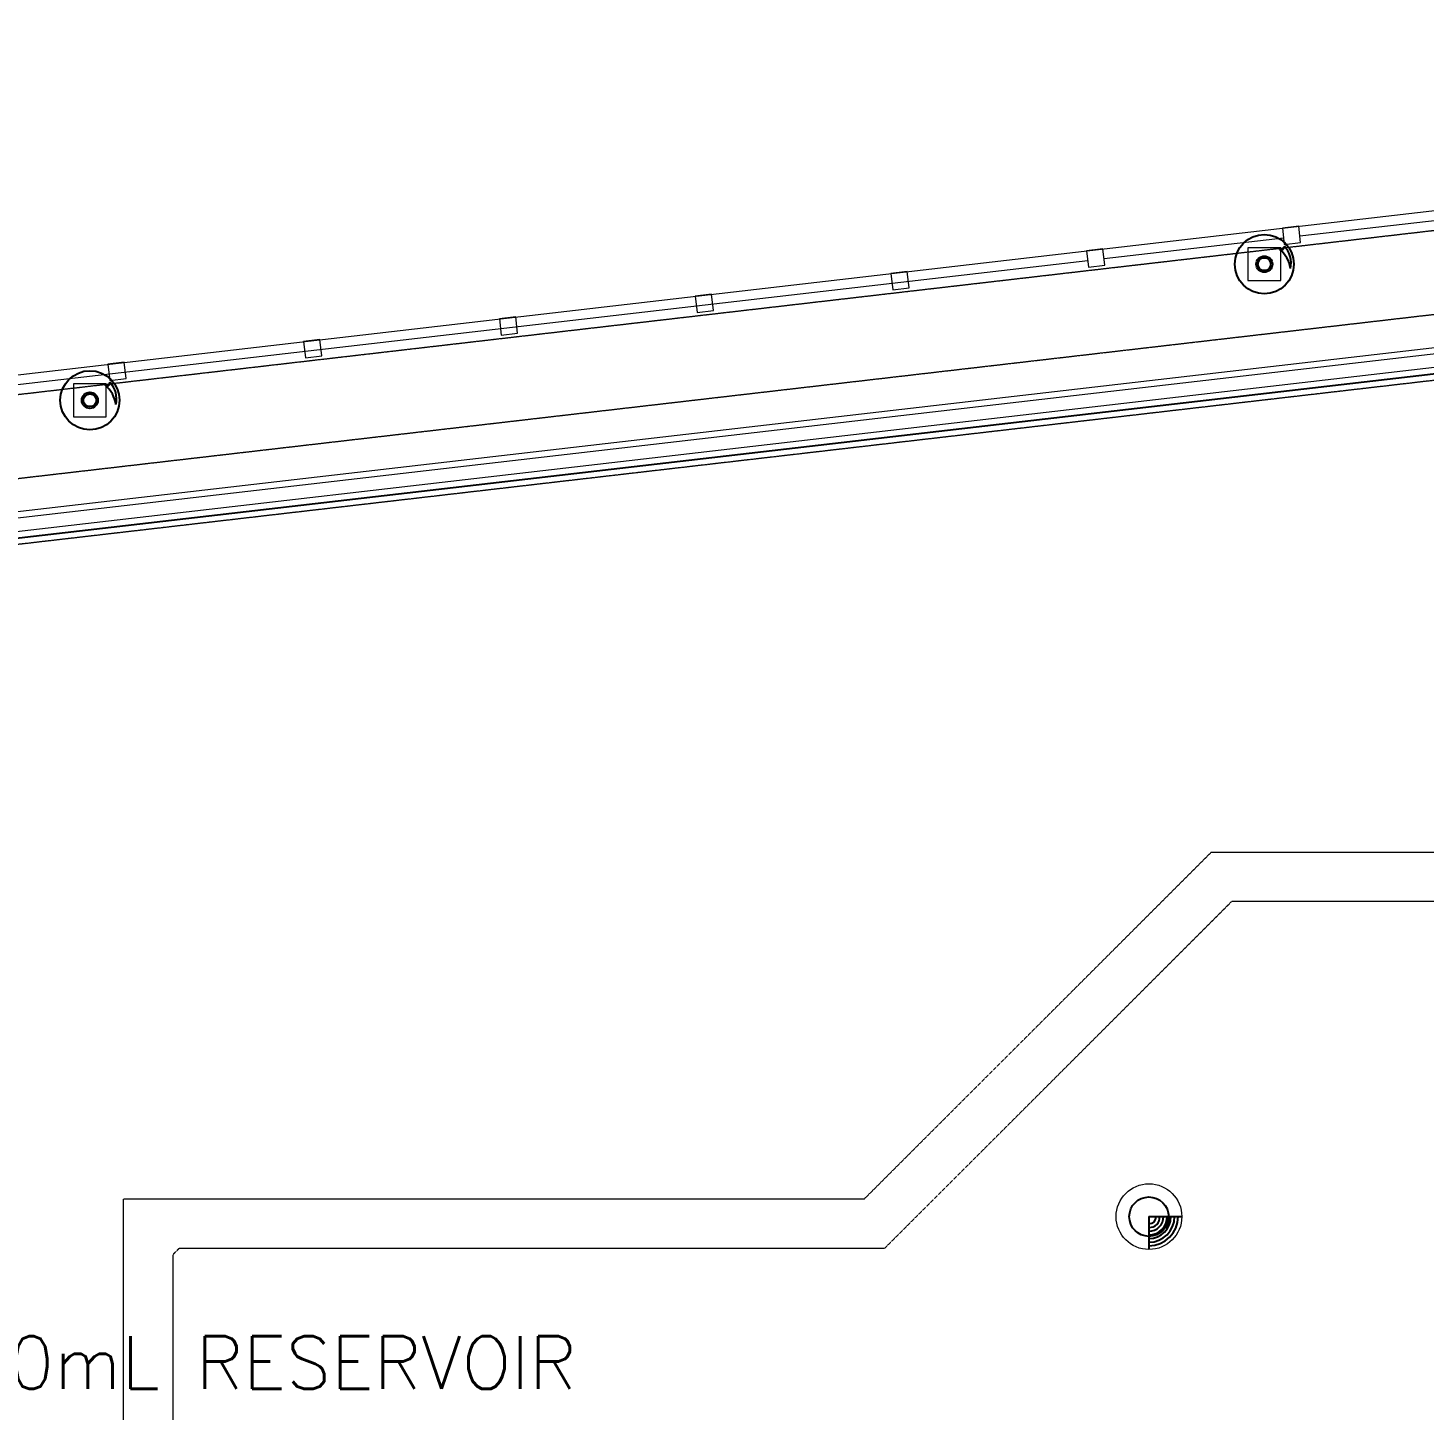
# Model space of a CAD drawing. Header units: inches. Extents: x 25480 to 951550, y -607927 to 1377809.
# Drawn here: x 462051 to 483306, y 362507 to 383550 of the extents above; entities that cross this region are included whole.
import ezdxf

# ---------------------------------------------------------------- set-up
doc = ezdxf.new("R2010")
doc.units = ezdxf.units.IN
doc.header["$MEASUREMENT"] = 0
doc.linetypes.add('HIDDEN', pattern=[0.375, 0.25, -0.125])
doc.layers.add('M-HVAC-EQPM-NEW', color=5, linetype='Continuous')
doc.layers.add('M-X-BKGD', color=8, linetype='Continuous')
doc.styles.add('SIMPLEX', font='simplex.shx')

msp = doc.modelspace()

# ---------------------------------------------------------------- linework, layer by layer
at = {"layer": 'M-HVAC-EQPM-NEW', "color": 8}
for centre, radius in [((480874, 379953), 450), ((480874, 379953), 123), ((480874, 379953), 97.2), ((462994, 377881), 450), ((462994, 377881), 123), ((462994, 377881), 97.2), ((479118, 365452), 300)]:
    msp.add_circle(centre, radius, dxfattribs=at)
at = {"layer": 'M-HVAC-EQPM-NEW', "color": 8, "linetype": 'Continuous', "lineweight": 0, "ltscale": 10}
msp.add_circle((479118, 365452), 500, dxfattribs=at)
at = {"layer": 'M-X-BKGD', "color": 8, "linetype": 'Continuous', "lineweight": 0, "ltscale": 10}
for p, q in [((445196, 376336), (510006, 383846)), ((445196, 376336), (510006, 383846)), ((481414, 380382), (484146, 380698)), ((478434, 380037), (481166, 380353)), ((445446, 376214), (478186, 380008)), ((447296, 374496), (485996, 378980)), ((447296, 374496), (485996, 378980)), ((447696, 374139), (485596, 378531))]:
    msp.add_line(p, q, dxfattribs=at)
at = {"layer": 'M-X-BKGD', "color": 8, "linetype": 'HIDDEN', "lineweight": 0, "ltscale": 10}
for p, q in [((445230, 376038), (509706, 383509)), ((446796, 374941), (486496, 379541)), ((474784, 365721), (480065, 371000)), ((474784, 365721), (480065, 371000)), ((475095, 364971), (480376, 370250)), ((475095, 364971), (480376, 370250)), ((463505, 365721), (474784, 365721)), ((464255, 364871), (464355, 364971)), ((464355, 364971), (475095, 364971))]:
    msp.add_line(p, q, dxfattribs=at)
at = {"layer": 'M-X-BKGD', "color": 8, "linetype": 'Continuous', "ltscale": 300}
msp.add_line((447696, 374139), (485596, 378531), dxfattribs=at)
at = {"layer": 'M-X-BKGD', "color": 8}
for q in [(479618, 365452), (479118, 364952)]:
    msp.add_line((479118, 365452), q, dxfattribs=at)
at = {"layer": 'M-X-BKGD', "color": 8, "linetype": 'Continuous', "lineweight": 0, "ltscale": 10}
for points in [[(481397, 380531), (481149, 380502), (481177, 380254), (481426, 380282)], [(478417, 380186), (478169, 380157), (478197, 379908), (478446, 379937)], [(480624, 379703), (481124, 379703), (481124, 380203), (480624, 380203)], [(475437, 379840), (475189, 379811), (475217, 379563), (475466, 379592)], [(472457, 379495), (472208, 379466), (472237, 379218), (472486, 379247)], [(469477, 379150), (469228, 379121), (469257, 378873), (469506, 378901)], [(447396, 374407), (447396, 345196), (474840, 345196), (474840, 355196), (485896, 355196), (485896, 378868)], [(447396, 374407), (447396, 345196), (474840, 345196), (474840, 355196), (485896, 355196), (485896, 378868)], [(466497, 378804), (466248, 378776), (466277, 378527), (466525, 378556)], [(485696, 378643), (485696, 355396), (474640, 355396), (474640, 345396), (447596, 345396), (447596, 374229)], [(485696, 378643), (485696, 355396), (474640, 355396), (474640, 345396), (447596, 345396), (447596, 374229)], [(463517, 378459), (463268, 378430), (463297, 378182), (463545, 378211)], [(462744, 377631), (463244, 377631), (463244, 378131), (462744, 378131)]]:
    msp.add_lwpolyline(points, close=True, dxfattribs=at)
at = {"layer": 'M-X-BKGD', "color": 8, "linetype": 'HIDDEN', "lineweight": 0, "ltscale": 10}
for points in [[(480065, 371000), (485390, 371000), (485490, 371100), (485490, 378318), (485390, 378407), (447889, 374062), (447790, 373950), (447790, 345696), (447890, 345596), (463405, 345596), (463505, 345696), (463505, 365721)], [(464255, 364871), (464255, 345696), (464355, 345596), (474440, 345596), (474440, 355596), (485390, 355596), (485490, 355696), (485490, 370150), (485390, 370250), (480376, 370250)]]:
    msp.add_lwpolyline(points, dxfattribs=at)
at = {"layer": 'M-X-BKGD', "color": 8}
for centre, radius, start, end in [((481134, 380218), 46.1, 234.3096, 13.2578), ((480808, 379823), 467, 7.9441, 50.238), ((480912, 379974), 369, 346.5635, 43.6447), ((463253, 378146), 46.1, 234.3096, 13.2578), ((463031, 377902), 369, 346.5635, 43.6447), ((462928, 377752), 467, 7.9441, 50.238), ((479118, 365452), 444, 270, 0), ((479118, 365452), 389, 270, 0), ((479118, 365452), 333, 270, 0), ((479118, 365452), 277, 270, 0), ((479118, 365452), 222, 270, 0), ((479118, 365452), 166, 270, 0), ((479118, 365452), 110, 270, 0)]:
    msp.add_arc(centre, radius, start, end, dxfattribs=at)

# ---------------------------------------------------------------- texts
at = {"layer": 'M-X-BKGD', "color": 8, "style": 'SIMPLEX'}
msp.add_text('10mL RESERVOIR', height=800, dxfattribs=at).set_placement((461077, 362830))

doc.saveas('drawing.dxf')
